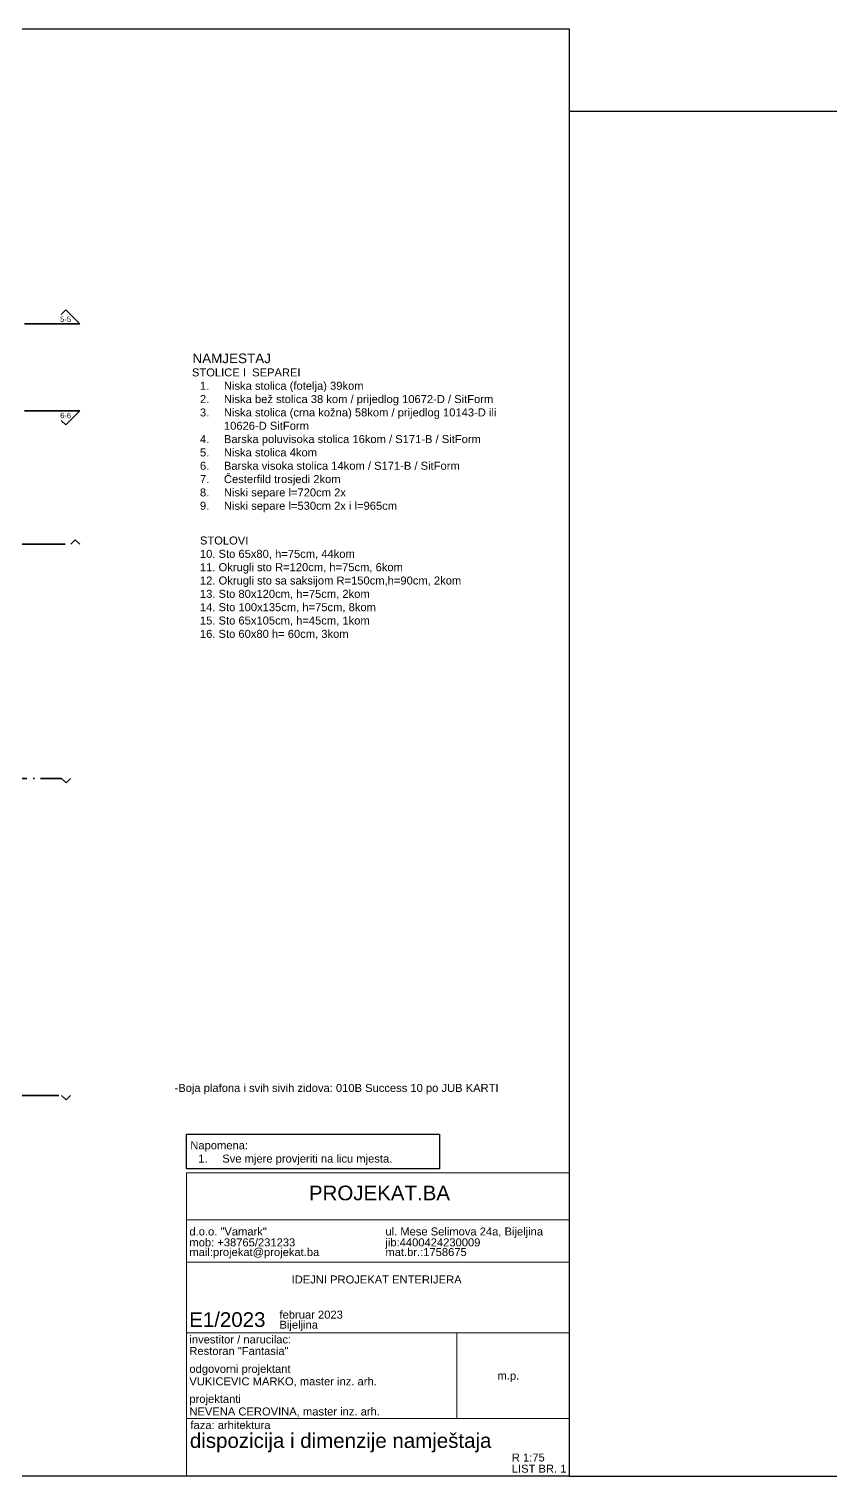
# Model space of a CAD drawing. Header units: centimetres. Extents: x -26724 to 60145, y -23645 to 6771.
# Drawn here: x -17905 to -16160, y 81 to 3231 of the extents above; entities that cross this region are included whole.
import ezdxf

# ---------------------------------------------------------------- set-up
doc = ezdxf.new("R2010")
doc.units = ezdxf.units.CM
doc.linetypes.add('ACAD_ISO04W100', pattern=[30, 24, -3, 0, -3])
for name, color, linetype, lineweight in [('4.KOTE', 88, 'Continuous', 15), ('kote', 7, 'Continuous', 20), ('zid', 7, 'Continuous', 40)]:
    doc.layers.add(name, color=color, linetype=linetype, lineweight=lineweight)
doc.layers.add('IZGLED 2', color=253, linetype='Continuous', lineweight=9, true_color=0x828282)
for name, color, linetype in [('pozicije', 7, 'Continuous'), ('tekst', 7, 'Continuous'), ('tekst @ 50', 7, 'Continuous')]:
    doc.layers.add(name, color=color, linetype=linetype)
doc.styles.add('0.15', font='arial.ttf', dxfattribs={"height": 0.15})
doc.styles.add('Notes', font='arial.ttf', dxfattribs={"height": 3})
doc.styles.get("Standard").update_dxf_attribs({"font": 'calibri.ttf'})
doc.dimstyles.new('ja 1 50', dxfattribs={"dimtxt": 10, "dimasz": 5, "dimexe": 5, "dimexo": 5, "dimgap": 1, "dimtad": 1, "dimdec": 0, "dimtxsty": 'Standard', "dimblk": 'ARCHTICK', "dimcen": 2.5, "dimclrd": 256, "dimclrt": 7, "dimadec": 0, "dimazin": 0, "dimtfac": 1, "dimtdec": 0, "dimtix": 1, "dimtmove": 1, "dimatfit": 3, "dimldrblk": 'ARCHTICK', "dimfxl": 10, "dimfxlon": 1, "dimlwd": 0, "dimlwe": 9, "dimarcsym": 0})

# ---------------------------------------------------------------- blocks, each defined once
blk = doc.blocks.new('_ArchTick')
at = {"color": 0, "linetype": 'ByBlock', "const_width": 0.15}
blk.add_lwpolyline([(-0.5, -0.5), (0.5, 0.5)], dxfattribs=at)
blk = doc.blocks.new('*D2089')
at = {"layer": '4.KOTE', "color": 0, "lineweight": 9, "transparency": 16777216}
for p, q in [((-6.7, 1833.9), (-18.9, 1833.9)), ((-23.9, 1743.9), (-8.9, 1743.9))]:
    blk.add_line(p, q, dxfattribs=at)
at = {"layer": '4.KOTE', "lineweight": 0, "transparency": 16777216}
blk.add_line((-13.9, 1833.9), (-13.9, 1743.9), dxfattribs=at)
at = {"layer": 'Defpoints', "color": 0, "transparency": 16777216}
for p in [(0, 1833.9, 13.5), (-18710.1, 1743.9, 13.5), (-13.9, 1743.9)]:
    blk.add_point(p, dxfattribs=at)
at = {"layer": '4.KOTE', "lineweight": 0, "transparency": 16777216, "xscale": 5, "yscale": 5, "zscale": 5}
for p, rotation in [((-13.9, 1833.9), 90), ((-13.9, 1743.9), 270)]:
    blk.add_blockref('_ArchTick', p, dxfattribs=dict(at, rotation=rotation))
at = {"layer": '4.KOTE', "color": 7, "transparency": 16777216, "insert": (-20, 1788.9), "char_height": 10, "attachment_point": 5, "rotation": 90}
blk.add_mtext('90', dxfattribs=at)
blk = doc.blocks.new('*D2096')
at = {"layer": '4.KOTE', "color": 0, "lineweight": 9, "transparency": 16777216}
for p, q in [((-19851.5, 761.9), (-19866.5, 761.9)), ((-19854.9, 611.9), (-19866.5, 611.9))]:
    blk.add_line(p, q, dxfattribs=at)
at = {"layer": '4.KOTE', "lineweight": 0, "transparency": 16777216}
blk.add_line((-19861.5, 761.9), (-19861.5, 611.9), dxfattribs=at)
at = {"layer": 'Defpoints', "color": 0, "transparency": 16777216}
for p in [(0, 761.9, 13.5), (-19861.5, 611.9), (-19850, 611.9, 13.5)]:
    blk.add_point(p, dxfattribs=at)
at = {"layer": '4.KOTE', "lineweight": 0, "transparency": 16777216, "xscale": 5, "yscale": 5, "zscale": 5}
for p, rotation in [((-19861.5, 761.9), 90), ((-19861.5, 611.9), 270)]:
    blk.add_blockref('_ArchTick', p, dxfattribs=dict(at, rotation=rotation))
at = {"layer": '4.KOTE', "color": 7, "transparency": 16777216, "insert": (-19867.6, 686.9), "char_height": 10, "attachment_point": 5, "rotation": 90}
blk.add_mtext('150', dxfattribs=at)
blk = doc.blocks.new('*D2099')
at = {"layer": '4.KOTE', "color": 0, "lineweight": 9, "transparency": 16777216}
for p, q in [((-19656.4, 931.9), (-19671.4, 931.9)), ((-19666.4, 866.9), (-19671.4, 866.9))]:
    blk.add_line(p, q, dxfattribs=at)
at = {"layer": '4.KOTE', "lineweight": 0, "transparency": 16777216}
blk.add_line((-19666.4, 931.9), (-19666.4, 866.9), dxfattribs=at)
at = {"layer": 'Defpoints', "color": 0, "transparency": 16777216}
for p in [(0, 931.9, 40.5), (-19666.4, 866.9), (-19666.4, 866.9)]:
    blk.add_point(p, dxfattribs=at)
at = {"layer": '4.KOTE', "lineweight": 0, "transparency": 16777216, "xscale": 5, "yscale": 5, "zscale": 5}
for p, rotation in [((-19666.4, 931.9), 90), ((-19666.4, 866.9), 270)]:
    blk.add_blockref('_ArchTick', p, dxfattribs=dict(at, rotation=rotation))
at = {"layer": '4.KOTE', "color": 7, "transparency": 16777216, "insert": (-19672.5, 899.4), "char_height": 10, "attachment_point": 5, "rotation": 90}
blk.add_mtext('65', dxfattribs=at)

msp = doc.modelspace()

# ---------------------------------------------------------------- linework, layer by layer
msp.add_lwpolyline([(-16727.6, 80.7), (-21182.6, 80.7), (-21182.6, 3230.7), (-16727.6, 3230.7), (-16727.6, 80.7)])
at = {"layer": 'IZGLED 2', "color": 32, "lineweight": 35}
for p, q in [((-17834.4, 2609.4), (-17824.6, 2619.1)), ((-17794.1, 2588.7), (-17824.6, 2619.1)), ((-17794.1, 2399.1), (-17824.6, 2368.7)), ((-17834.4, 2378.4), (-17824.6, 2368.7)), ((-17803.9, 2118.9), (-17813.7, 2109.1)), ((-17794.1, 2109.1), (-17803.9, 2118.9)), ((-17823.9, 1589.4), (-17833.6, 1599.1)), ((-17814.1, 1599.1), (-17823.9, 1589.4)), ((-17823.9, 899.6), (-17833.6, 909.4)), ((-17814.1, 909.4), (-17823.9, 899.6))]:
    msp.add_line(p, q, dxfattribs=at)
at = {"layer": 'IZGLED 2', "color": 32, "linetype": 'ACAD_ISO04W100', "lineweight": 35, "ltscale": 5}
for p, q in [((-17794.1, 2588.7), (-19646.4, 2588.7)), ((-17794.1, 2399.1), (-19646.4, 2399.1)), ((-20197.3, 2109.1), (-17813.7, 2109.1)), ((-18779.8, 1599.1), (-17833.6, 1599.1)), ((-19010.3, 909.4), (-17833.6, 909.4))]:
    msp.add_line(p, q, dxfattribs=at)
at = {"layer": 'kote', "color": 0}
for p, q in [((-17561.5, 740.7), (-16727.6, 740.7)), ((-17561.5, 80.7), (-17561.5, 740.7)), ((-17561.5, 638.3), (-16727.6, 638.3)), ((-17561.5, 546.5), (-16727.6, 546.5)), ((-17561.5, 392.4), (-16727.6, 392.4)), ((-16972.8, 392.4), (-16972.8, 205.9)), ((-16727.6, 205.9), (-17561.5, 205.9))]:
    msp.add_line(p, q, dxfattribs=at)
at = {"layer": 'tekst', "lineweight": 25}
msp.add_lwpolyline([(-17561.5, 824.6), (-17010, 824.6), (-17010, 749.6), (-17561.5, 749.6)], close=True, dxfattribs=at)
at = {"layer": 'zid', "lineweight": 25, "ltscale": 12}
msp.add_lwpolyline([(-12527.6, 3050.7), (-16727.6, 3050.7), (-16727.6, 80.7), (-12527.6, 80.7)], close=True, dxfattribs=at)

# ---------------------------------------------------------------- texts
at = {"layer": 'IZGLED 2', "color": 32, "style": '0.15'}
for s, p in [('5-5', (-17836.8, 2592.9)), ('6-6', (-17836.8, 2383.4))]:
    msp.add_text(s, height=11.79, dxfattribs=at).set_placement(p)
at = {"layer": 'pozicije', "color": 0, "style": '0.15'}
for s, height, p in [('PROJEKAT.BA', 31.926, (-17294.8, 681)), ('d.o.o. "Vamark"', 17.414, (-17555.2, 604.4)), ('mob: +38765/231233', 17.414, (-17555.2, 580.7)), ('jib:4400424230009', 17.414, (-17128.2, 580.7)), ('ul. Mese Selimova 24a, Bijeljina', 17.414, (-17128.2, 604.4)), ('mail:projekat@projekat.ba', 17.414, (-17555.2, 559.6)), ('mat.br.:1758675', 17.414, (-17128.2, 559.6)), ('IDEJNI PROJEKAT ENTERIJERA', 17.414, (-17332.5, 499.9)), ('februar 2023', 17.414, (-17358.9, 423.4)), ('E1/2023', 31.93, (-17555.6, 405.4)), ('Bijeljina', 17.41, (-17358.9, 401.5)), ('investitor / narucilac:', 17.414, (-17555.2, 369.4)), ('Restoran "Fantasia"', 17.414, (-17555.2, 344.3)), ('odgovorni projektant', 17.414, (-17555.2, 305.4)), ('VUKICEVIC MARKO, master inz. arh.', 17.414, (-17555.2, 278.2)), ('m.p.', 17.41, (-16884, 290.5)), ('projektanti', 17.414, (-17555.2, 240)), ('NEVENA CEROVINA, master inz. arh.', 17.414, (-17555.2, 212.6)), ('faza: arhitektura', 17.414, (-17552.9, 183)), ('dispozicija i dimenzije namještaja', 31.926, (-17554.1, 142)), ('R 1:75', 17.41, (-16852.8, 112.4)), ('LIST BR. 1', 17.41, (-16852.8, 88.1))]:
    msp.add_text(s, height=height, dxfattribs=at).set_placement(p)
at = {"layer": 'pozicije', "color": 0, "char_height": 17.414, "attachment_point": 1, "style": '0.15'}
for s, width, insert in [('STOLICE I  SEPAREI\\P\\pi-52.24196,l69.65595,t69.65595,278.6238;1.^INiska stolica (fotelja) 39kom\\P2.^INiska be{\\fArial|b0|i0|c238|p34;ž stolica 38 kom / prijedlog 10672-D / SitForm}\\P3.^INiska stolica {\\fArial|b0|i0|c238|p34;(}crna {\\fArial|b0|i0|c238|p34;kožna)} 58{\\fArial|b0|i0|c238|p34;kom / prijedlog 10143-D ili 10626-D SitForm \\P}4.^IBarska poluvisoka stolica {\\fArial|b0|i0|c238|p34;16kom / S171-B / SitForm\\P5.^INiska stolica 4kom\\P\\pt69.65595;6.^I}Barska visoka stolica {\\fArial|b0|i0|c238|p34;14kom / S171-B / SitForm\\P\\pt69.65595,278.6238;7.^IČesterfild trosjedi 2kom\\P8.^INiski separe l=720cm 2x\\P9.^INiski separe} l=530cm 2x{\\fArial|b0|i0|c238|p34; i l=965cm}', 662.475, (-17549.6, 2491.8)), ('\\pi-52.24196,l69.65595,t69.65595;STOLOVI\\P10. Sto 65x80, h=75cm, 44kom\\P11. Okrugli sto R=120cm, h=75cm, 6kom\\P12. Okrugli sto sa saksijom R=150cm,h=90cm, 2kom\\P13. Sto 80x120cm, h=75cm, 2kom\\P14. Sto 100x135cm, h=75cm, 8kom\\P15. Sto 65x105cm, h=45cm, 1kom\\P16. Sto 60x80 h= 60cm, 3kom ', 740.765, (-17549.6, 2125.9)), ('\\pi-52.24196,l69.65595,t69.65595;{\\fArial|b0|i0|c238|p34;\\P-Boja plafona i svih sivih zidova: 010B Success 10 po JUB KARTI}', 780.576, (-17604.9, 963.3)), ('Napomena: \\P\\pi-52.24196,l69.65595,t69.65595;1.^ISve mjere provjeriti na licu mjesta.', 579.946, (-17553.2, 809.5))]:
    msp.add_mtext_dynamic_manual_height_columns(s, width=width, gutter_width=750, heights=[0], dxfattribs=dict(at, insert=insert))
at = {"layer": 'tekst @ 50', "color": 7, "ltscale": 0.8, "insert": (-17548.5, 2524.2), "char_height": 20.98, "attachment_point": 1, "style": 'Notes'}
msp.add_mtext_dynamic_manual_height_columns('NAMJESTAJ', width=290.645, gutter_width=750, heights=[0], dxfattribs=at)

# ---------------------------------------------------------------- dimensions: what is measured, and where the dimension line sits
at = {"layer": '4.KOTE'}
for base, p1, p2, picture, middle in [((-13.9, 1743.9), (0, 1833.9, 13.5), (-18710.1, 1743.9, 13.5), '*D2089', (-20, 1788.9)), ((-19666.4, 866.9), (0, 931.9, 40.5), (-19666.4, 866.9), '*D2099', (-19672.5, 899.4)), ((-19861.5, 611.9), (0, 761.9, 13.5), (-19850, 611.9, 13.5), '*D2096', (-19867.6, 686.9))]:
    dim = msp.add_linear_dim(base=base, p1=p1, p2=p2, angle=90, dimstyle='ja 1 50', dxfattribs=at)
    dim.commit()
    dim.dimension.update_dxf_attribs({"geometry": picture, "text_midpoint": middle})

doc.saveas('drawing.dxf')
